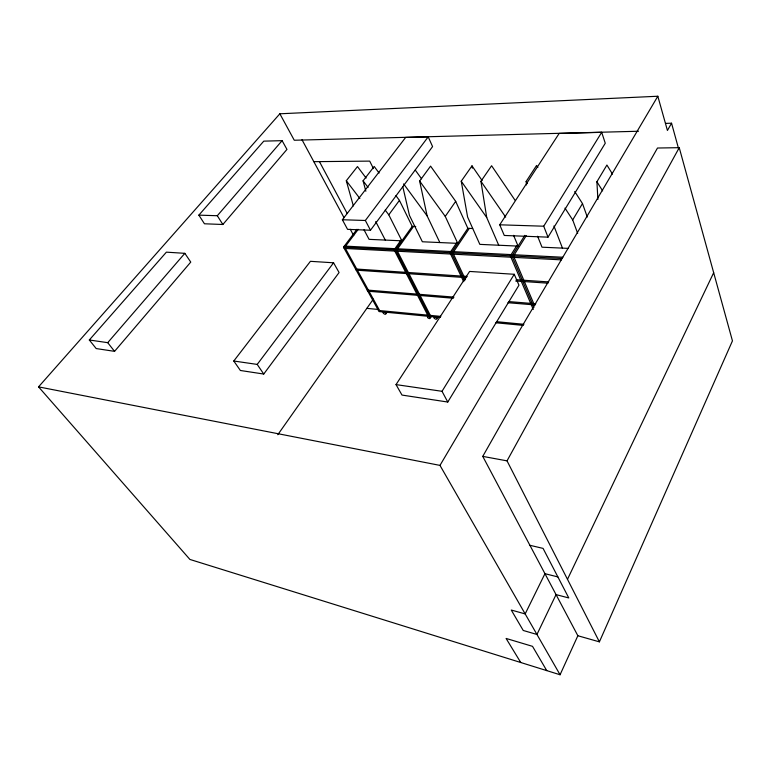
<?xml version="1.0" encoding="UTF-8"?>
<svg xmlns="http://www.w3.org/2000/svg" width="771" height="771" viewBox="0 0 771 771"><rect width="100%" height="100%" fill="white"/><g stroke="black" fill="none" stroke-linecap="round" stroke-linejoin="round"><path stroke-width="1.16" d="M599.395 641.857L732.45 340.878L679.241 147.675L657.49 148.022L482.762 456.384L577.855 635.738L599.395 641.857L507.029 460.856L482.762 456.384M665.546 123.389L671.551 123.206L667.426 130.482L657.827 96.24L279.854 113.79L38.55 386.869L189.907 559.438L560.064 674.76L577.855 635.738M567.485 579.329L713.676 272.703M507.029 460.856L679.241 147.675M560.064 674.76L439.981 465.395L657.827 96.24M577.672 233.382L572.699 219.918L582.49 203.573L574.723 191.497M597.891 199.429L596.908 181.754L606.912 165.033L612.511 174.121M548.017 237.15L605.264 143.233L601.698 132.323L559.168 133.431L499.733 224.804L504.273 235.454L548.017 237.15L543.719 226.211L601.698 132.323M447.768 402.038L518.96 285.193L514.257 274.283L469.606 271.44L396.024 384.604L401.999 395.07L447.768 402.038L442.024 391.302L396.024 384.604M442.024 391.302L514.257 274.283M526.275 235.608L513.505 256.001L534.476 305.316M516.753 245.66L510.363 255.837L533.281 309.441M524.839 235.348L511.934 255.924L533.918 307.475M526.564 184.963L526.15 181.474L536.577 165.466L537.879 167.452M469.298 228.399L452.885 252.859L465.52 279.728M456.548 242.942L449.975 252.705L463.67 281.675M472.652 228.515L467.852 228.341L451.43 252.782L464.614 280.75M498.721 245.226L486.732 217.538L480.931 181.291L491.599 165.746L515.173 200.441M402.809 186.717L409.449 215.408L422.363 241.766L457.752 243.366L445.252 216.391L455.69 201.366L430.575 166.122L419.636 181.05L427.134 215.89L439.846 242.557M513.573 235.328L518.093 246.113L479.832 244.368L467.602 217.017L461.241 181.214L471.997 165.861L482.126 180.549M277.801 434.709L373.309 299.177M413.555 226.433L396.795 249.949L430.324 315.397M401.093 240.032L394.106 249.804L427.703 315.146M415.762 226.51L412.215 226.385L395.446 249.881L429.601 316.418M364.028 229.806L369.068 239.347L401.903 240.831L388.777 214.83L399.426 200.383L395.928 195.67M263.74 374.041L339.086 272.539L333.573 262.795L310.414 261.321L233.786 361.011L240.379 370.485L263.74 374.041L257.215 364.413L233.786 361.011M370.475 230.24L432.579 146.586L428.204 136.852L405.642 137.44L342.372 219.745L347.567 229.353L370.475 230.24L365.358 220.487L342.372 219.745M358.236 229.334L344.762 247.25L379.65 310.578M257.215 364.413L333.573 262.795M365.358 220.487L428.204 136.852M440.222 317.44L379.043 311.571L343.509 247.183L356.983 229.286M365.849 191.237L363.074 180.819L374.205 166.469L379.11 173.061M353.359 205.915L346.295 180.751L357.474 166.575L366.129 178.062M114.561 351.354L190.755 262.092L184.838 253.331L166.382 252.156L89.32 339.992L96.182 348.559L114.561 351.354L107.718 342.671L89.32 339.992M222.858 224.496L286.957 149.41L282.109 140.659L263.778 141.141L198.86 215.138L204.45 223.783L222.858 224.496L217.306 215.726L198.86 215.138M107.718 342.671L184.838 253.331M217.306 215.726L282.109 140.659M638.533 131.243L294.271 140.245L279.854 113.79M313.826 161.669L369.704 161.11L373.443 168.589M499.733 224.804L543.719 226.211M568.304 248.387L541.994 247.192L537.609 236.254M344.338 246.084L562.791 257.244M343.509 247.183L562.04 258.516M344.194 248.416L561.394 259.866M355.537 268.973L467.226 276.461M516.281 279.748L548.653 281.916M356.192 270.158L466.628 277.656M515.654 280.981L547.998 283.179M367.169 290.05L453.984 297.124M508.561 301.567L535.768 303.784M367.806 291.207L453.387 298.242M507.935 302.724L535.132 304.959M366.832 308.371L377.626 309.393M378.426 310.453L440.819 316.389M496.466 321.68L523.914 324.292M495.82 322.77L523.258 325.401M38.55 386.869L439.981 465.395M529.504 545.203L543.073 548.393L568.786 597.949L556.045 594.605L536.953 634.466L523.239 630.476L511.26 610.034L525.167 613.928L544.952 573.682L557.876 576.92M346.295 180.751L359.864 198.494M363.074 180.819L368.075 187.43M385.211 210.107L388.777 214.83M403.618 183.883L427.134 215.89M419.636 181.05L445.252 216.391M415.28 170.102L421.573 178.805M461.241 181.214L486.732 217.538M480.931 181.291L505.689 217.114M526.15 181.474L527.48 183.459M564.979 208.112L572.699 219.918M596.908 181.754L602.633 190.871M520.762 662.52L506.084 638.436L532.52 646.339L546.745 670.616M301.991 139.724L344.02 217.663M350.285 229.286L353.706 235.618M319.502 161.737L347.22 213.509M375.728 221.566L385.298 240.08M399.426 200.383L412.215 226.385M455.69 201.366L467.852 228.341M553.935 225.97L562.464 248.127M582.49 203.573L587.309 217.036M671.551 123.206L678.586 148.697M471.997 165.861L472.382 168.184M386.348 311.898A1.571 0.829 34.7 0 1 385.924 313.19M430.941 316.438A1.619 0.887 33.3 0 1 429.852 317.392M428.319 316.187A1.619 0.887 33.3 0 1 428.194 315.628M430.469 315.85A1.619 0.887 33.3 0 1 430.738 316.139M437.041 316.476A1.629 0.896 33.1 0 1 437.629 317.633A1.629 0.896 33.1 0 1 436.781 318.095M383.322 313.045A1.571 0.829 34.6 0 0 385.702 314.192A1.571 0.829 34.6 0 0 384.642 312.255A1.571 0.829 34.6 0 0 383.322 313.045M427.77 317.613A1.619 0.887 33.3 0 0 430.228 318.346A1.619 0.887 33.3 0 0 428.657 316.37A1.619 0.887 33.3 0 0 427.77 317.613M434.324 318.25A1.629 0.896 33.1 0 0 436.8 318.982A1.629 0.896 33.1 0 0 435.23 316.997A1.629 0.896 33.1 0 0 434.324 318.25"/></g></svg>
